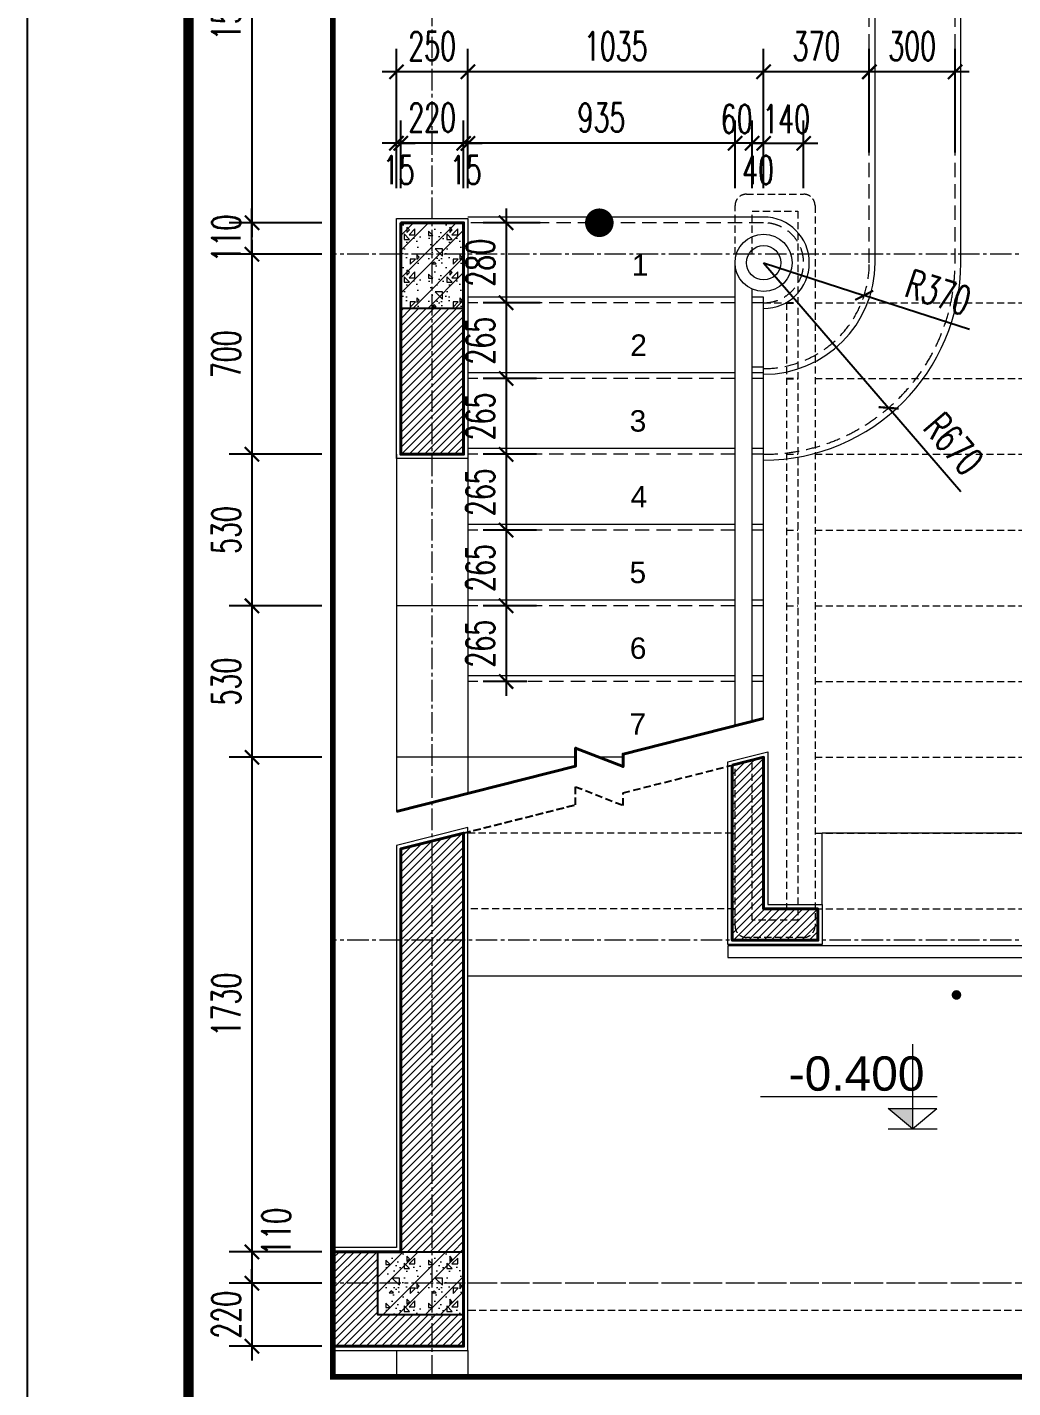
# Model space of a CAD drawing. Header units: millimetres. Extents: x -229618 to 2906, y -178063 to 96806.
# Drawn here: x -147429 to -143979, y -56448 to -51688 of the extents above; entities that cross this region are included whole.
import ezdxf
from ezdxf.enums import TextEntityAlignment as Align

# ---------------------------------------------------------------- set-up
doc = ezdxf.new("R2010")
doc.units = ezdxf.units.MM
doc.header["$LTSCALE"] = 200
doc.header["$MEASUREMENT"] = 0
doc.header["$PDMODE"] = 3
doc.header["$PDSIZE"] = 50
for name, pattern in [('CENTER2', [1.125, 0.75, -0.125, 0.125, -0.125]), ('DASHED2', [0.375, 0.25, -0.125]), ('HIDDEN2', [0.1875, 0.125, -0.0625])]:
    doc.linetypes.add(name, pattern=pattern)
doc.layers.get('0').update_dxf_attribs({"color": 95, "linetype": 'CONTINUOUS'})
doc.layers.get('DEFPOINTS').update_dxf_attribs({"linetype": 'CONTINUOUS'})
for name, color, linetype, lineweight in [('cat', 1, 'CONTINUOUS', 40), ('hatch', 250, 'CONTINUOUS', 5), ('khuat', 8, 'DASHED2', 15), ('nho', 252, 'CONTINUOUS', 15), ('thay', 7, 'CONTINUOUS', 18), ('tim', 18, 'CENTER2', 9)]:
    doc.layers.add(name, color=color, linetype=linetype, lineweight=lineweight)
for name, color, linetype in [('COT', 2, 'CONTINUOUS'), ('DIM', 251, 'CONTINUOUS'), ('KHUNGTEN', 7, 'CONTINUOUS'), ('TEXT', 33, 'CONTINUOUS'), ('VAT-LIEU', 251, 'CONTINUOUS')]:
    doc.layers.add(name, color=color, linetype=linetype)
doc.layers.add('in', color=203, linetype='CONTINUOUS', lineweight=5, plot=False)
doc.styles.add('Arial iso', font='vnarial_0.ttf')
doc.styles.add('Arial N  iso', font='vnarialn_0.ttf')
doc.styles.add('Scale', font='vnsimli.shx', dxfattribs={"width": 0.65, "bigfont": 'bigfont.shx'})
doc.dimstyles.new('Scale', dxfattribs={"dimscale": 75, "dimtxt": 2, "dimasz": 1, "dimexe": 1.6, "dimexo": 0, "dimgap": 0.8, "dimtad": 1, "dimdec": 0, "dimzin": 0, "dimdsep": 46, "dimtxsty": 'Scale', "dimblk": 'ARCHTICK', "dimcen": 0.1, "dimdle": 1, "dimclrd": 256, "dimclre": 256, "dimclrt": 3, "dimadec": 0, "dimazin": 0, "dimtfac": 1, "dimtdec": 0, "dimtix": 1, "dimtmove": 2, "dimatfit": 3, "dimldrblk": 'ARCHTICK', "dimfxl": 0, "dimtolj": 1, "dimtzin": 0, "dimarcsym": 0})
pattern_1 = [(45, (-285883.295, -7199.217), (-13.2582521, 13.2582521), [])]
pattern_2 = [(0, (-278210.13, -46513.81), (0, 150), [0, -150]), (0, (-278316.1, -46448.96), (0, 150), [0, -150]), (0, (-278311.4, -46475.37), (0, 150), [0, -150]), (0, (-278258.56, -46463.05), (0, 150), [0, -150]), (0, (-278287.04, -46419.91), (0, 150), [0, -150]), (0, (-278294.67, -46438.98), (0, 150), [0, -150]), (0, (-278281.16, -46407), (0, 150), [0, -150]), (0, (-278302, -46394.38), (0, 150), [0, -150]), (0, (-278273.24, -46427.25), (0, 150), [0, -150]), (0, (-278321.38, -46426.66), (0, 150), [0, -150]), (0, (-278225.39, -46426.07), (0, 150), [0, -150]), (0, (-278203.67, -46421.96), (0, 150), [0, -150]), (0, (-278214.83, -46437.22), (0, 150), [0, -150]), (0, (-278211.6, -46457.76), (0, 150), [0, -150]), (0, (-278250.64, -46439.86), (0, 150), [0, -150]), (0, (-278251.81, -46481.24), (0, 150), [0, -150]), (0, (-278251.81, -46494.15), (0, 150), [0, -150]), (0, (-278322.85, -46497.09), (0, 150), [0, -150]), (0, (-278263.55, -46479.48), (0, 150), [0, -150]), (0, (-278262.97, -46529.36), (0, 150), [0, -150]), (0, (-278279.11, -46497.38), (0, 150), [0, -150]), (0, (-278277.94, -46512.05), (0, 150), [0, -150]), (0, (-278297.31, -46522.91), (0, 150), [0, -150]), (0, (-278287.33, -46502.95), (0, 150), [0, -150]), (0, (-278294.37, -46496.79), (0, 150), [0, -150]), (45, (-278215.08, -46501.4), (0, 150.00005), [12, -200.1321]), (135, (-278206.6, -46492.91), (-150.00005, 0), [12, -200.1321]), (270, (-278215.08, -46484.43), (150, -3e-14), [16.97055, -133.02945]), (180, (-278220.29, -46499.49), (-2e-14, -150), [18, -132]), (270, (-278238.29, -46499.49), (150, -3e-14), [18, -132]), (45, (-278238.29, -46517.49), (0, 150.00005), [25.4559, -186.6762]), (90, (-278275.8, -46489.12), (-150, 9e-15), [25.2, -124.8]), (180, (-278275.8, -46463.92), (-2e-14, -150), [25.2, -124.8]), (315, (-278301, -46463.92), (150.00005, -3e-14), [35.6382, -176.4939]), (135, (-278297.14, -46516.09), (-150.00005, 0), [10.5, -201.6321]), (225, (-278304.57, -46508.66), (-2e-14, -150.00005), [10.5, -201.6321]), (0, (-278312, -46516.09), (0, 150), [14.84925, -135.15075]), (0, (-278242.32, -46414.68), (0, 150), [20.625, -129.375]), (90, (-278221.69, -46414.68), (-150, 9e-15), [20.625, -129.375]), (225, (-278221.69, -46394.06), (-2e-14, -150.00005), [29.1681, -182.96385]), (270, (-278259.66, -46411.7), (150, -3e-14), [18.75, -131.25]), (0, (-278259.66, -46430.44), (0, 150), [18.75, -131.25]), (135, (-278240.91, -46430.44), (-150.00005, 0), [26.51655, -185.61555]), (45, (-278250.12, -46405.92), (0, 150.00005), [12.75, -199.3821]), (135, (-278241.11, -46396.9), (-150.00005, 0), [12.75, -199.3821]), (270, (-278250.12, -46387.88), (150, -3e-14), [18.0312, -131.9688]), (135, (-278309.02, -46416.72), (-150.00005, 0), [21.21315, -190.9188]), (0, (-278324.02, -46416.72), (0, 150), [15, -135]), (270, (-278324.02, -46401.72), (150, -3e-14), [15, -135]), (45, (-278335.07, -46533.06), (-74.24621, 74.24621), []), (45, (-278282.57, -46533.06), (-74.24621, 74.24621), [])]

# ---------------------------------------------------------------- blocks, each defined once
blk = doc.blocks.new('_ArchTick')
at = {"color": 0, "linetype": 'ByBlock', "const_width": 0.15}
blk.add_lwpolyline([(-0.5, -0.5), (0.5, 0.5)], dxfattribs=at)
blk = doc.blocks.new('*D891')
at = {"layer": 'DEFPOINTS', "color": 0}
for p in [(-144481.3, -51844.3), (-144481.3, -52126.7), (-144181.3, -52126.7)]:
    blk.add_point(p, dxfattribs=at)
at = {"layer": 'DIM', "lineweight": -2}
for p, q in [((-144481.3, -52126.7), (-144481.3, -51764.3)), ((-144181.3, -52126.7), (-144181.3, -51764.3)), ((-144131.3, -51844.3), (-144531.3, -51844.3))]:
    blk.add_line(p, q, dxfattribs=at)
at = {"layer": 'DIM', "lineweight": -2, "xscale": 50, "yscale": 50, "zscale": 50, "rotation": 180}
blk.add_blockref('_ArchTick', (-144481.3, -51844.3), dxfattribs=at)
at = {"layer": 'DIM', "lineweight": -2, "xscale": 50, "yscale": 50, "zscale": 50}
blk.add_blockref('_ArchTick', (-144181.3, -51844.3), dxfattribs=at)
at = {"layer": 'DIM', "color": 3, "insert": (-144331.3, -51754.3), "char_height": 100, "attachment_point": 5, "style": 'Scale'}
blk.add_mtext('\\A1;300', dxfattribs=at)
blk = doc.blocks.new('*D892')
at = {"layer": 'DEFPOINTS', "color": 0}
for p in [(-144851.3, -51844.3), (-144851.3, -52126.7), (-144481.3, -52126.7)]:
    blk.add_point(p, dxfattribs=at)
at = {"layer": 'DIM', "lineweight": -2}
for p, q in [((-144851.3, -52126.7), (-144851.3, -51764.3)), ((-144481.3, -52126.7), (-144481.3, -51764.3)), ((-144431.3, -51844.3), (-144901.3, -51844.3))]:
    blk.add_line(p, q, dxfattribs=at)
at = {"layer": 'DIM', "lineweight": -2, "xscale": 50, "yscale": 50, "zscale": 50, "rotation": 180}
blk.add_blockref('_ArchTick', (-144851.3, -51844.3), dxfattribs=at)
at = {"layer": 'DIM', "lineweight": -2, "xscale": 50, "yscale": 50, "zscale": 50}
blk.add_blockref('_ArchTick', (-144481.3, -51844.3), dxfattribs=at)
at = {"layer": 'DIM', "color": 3, "insert": (-144666.3, -51754.3), "char_height": 100, "attachment_point": 5, "style": 'Scale'}
blk.add_mtext('\\A1;370', dxfattribs=at)
blk = doc.blocks.new('*D893')
at = {"layer": 'DEFPOINTS', "color": 0}
for p in [(-145886.3, -51844.3), (-145886.3, -52126.7), (-144851.3, -52126.7)]:
    blk.add_point(p, dxfattribs=at)
at = {"layer": 'DIM', "lineweight": -2}
for p, q in [((-145886.3, -52126.7), (-145886.3, -51764.3)), ((-144851.3, -52126.7), (-144851.3, -51764.3)), ((-144801.3, -51844.3), (-145936.3, -51844.3))]:
    blk.add_line(p, q, dxfattribs=at)
at = {"layer": 'DIM', "lineweight": -2, "xscale": 50, "yscale": 50, "zscale": 50, "rotation": 180}
blk.add_blockref('_ArchTick', (-145886.3, -51844.3), dxfattribs=at)
at = {"layer": 'DIM', "lineweight": -2, "xscale": 50, "yscale": 50, "zscale": 50}
blk.add_blockref('_ArchTick', (-144851.3, -51844.3), dxfattribs=at)
at = {"layer": 'DIM', "color": 3, "insert": (-145368.8, -51754.3), "char_height": 100, "attachment_point": 5, "style": 'Scale'}
blk.add_mtext('\\A1;1035', dxfattribs=at)
blk = doc.blocks.new('*D894')
at = {"layer": 'DEFPOINTS', "color": 0}
for p in [(-145901.3, -52094.3), (-145901.3, -52251.7), (-145886.3, -52251.7)]:
    blk.add_point(p, dxfattribs=at)
at = {"layer": 'DIM', "lineweight": -2}
for p, q in [((-145901.3, -52251.7), (-145901.3, -52014.3)), ((-145886.3, -52251.7), (-145886.3, -52014.3)), ((-145901.3, -52094.3), (-145951.3, -52094.3)), ((-145886.3, -52094.3), (-145901.3, -52094.3)), ((-145886.3, -52094.3), (-145836.3, -52094.3))]:
    blk.add_line(p, q, dxfattribs=at)
at = {"layer": 'DIM', "lineweight": -2, "xscale": 50, "yscale": 50, "zscale": 50}
blk.add_blockref('_ArchTick', (-145901.3, -52094.3), dxfattribs=at)
at = {"layer": 'DIM', "lineweight": -2, "xscale": 50, "yscale": 50, "zscale": 50, "rotation": 180}
blk.add_blockref('_ArchTick', (-145886.3, -52094.3), dxfattribs=at)
at = {"layer": 'DIM', "color": 3, "insert": (-145893.8, -52187.8), "char_height": 100, "attachment_point": 5, "style": 'Scale'}
blk.add_mtext('\\A1;15', dxfattribs=at)
blk = doc.blocks.new('*D895')
at = {"layer": 'DEFPOINTS', "color": 0}
for p in [(-146121.3, -52094.3), (-146121.3, -52251.7), (-145901.3, -52251.7)]:
    blk.add_point(p, dxfattribs=at)
at = {"layer": 'DIM', "lineweight": -2}
for p, q in [((-146121.3, -52251.7), (-146121.3, -52014.3)), ((-145901.3, -52251.7), (-145901.3, -52014.3)), ((-146121.3, -52094.3), (-146171.3, -52094.3)), ((-145901.3, -52094.3), (-146121.3, -52094.3)), ((-145901.3, -52094.3), (-145851.3, -52094.3))]:
    blk.add_line(p, q, dxfattribs=at)
at = {"layer": 'DIM', "lineweight": -2, "xscale": 50, "yscale": 50, "zscale": 50}
blk.add_blockref('_ArchTick', (-146121.3, -52094.3), dxfattribs=at)
at = {"layer": 'DIM', "lineweight": -2, "xscale": 50, "yscale": 50, "zscale": 50, "rotation": 180}
blk.add_blockref('_ArchTick', (-145901.3, -52094.3), dxfattribs=at)
at = {"layer": 'DIM', "color": 3, "insert": (-146011.3, -52004.3), "char_height": 100, "attachment_point": 5, "style": 'Scale'}
blk.add_mtext('\\A1;220', dxfattribs=at)
blk = doc.blocks.new('*D896')
at = {"layer": 'DEFPOINTS', "color": 0}
for p in [(-146136.3, -52094.3), (-146136.3, -52251.7), (-146121.3, -52251.7)]:
    blk.add_point(p, dxfattribs=at)
at = {"layer": 'DIM', "lineweight": -2}
for p, q in [((-146136.3, -52251.7), (-146136.3, -52014.3)), ((-146121.3, -52251.7), (-146121.3, -52014.3)), ((-146136.3, -52094.3), (-146186.3, -52094.3)), ((-146121.3, -52094.3), (-146136.3, -52094.3)), ((-146121.3, -52094.3), (-146071.3, -52094.3))]:
    blk.add_line(p, q, dxfattribs=at)
at = {"layer": 'DIM', "lineweight": -2, "xscale": 50, "yscale": 50, "zscale": 50}
blk.add_blockref('_ArchTick', (-146136.3, -52094.3), dxfattribs=at)
at = {"layer": 'DIM', "lineweight": -2, "xscale": 50, "yscale": 50, "zscale": 50, "rotation": 180}
blk.add_blockref('_ArchTick', (-146121.3, -52094.3), dxfattribs=at)
at = {"layer": 'DIM', "color": 3, "insert": (-146128.8, -52187.8), "char_height": 100, "attachment_point": 5, "style": 'Scale'}
blk.add_mtext('\\A1;15', dxfattribs=at)
blk = doc.blocks.new('*D897')
at = {"layer": 'DEFPOINTS', "color": 0}
for p in [(-144891.3, -52094.3), (-144891.3, -52251.7), (-144851.3, -52251.7)]:
    blk.add_point(p, dxfattribs=at)
at = {"layer": 'DIM', "lineweight": -2}
for p, q in [((-144891.3, -52251.7), (-144891.3, -52014.3)), ((-144851.3, -52251.7), (-144851.3, -52014.3)), ((-144891.3, -52094.3), (-144941.3, -52094.3)), ((-144851.3, -52094.3), (-144891.3, -52094.3)), ((-144851.3, -52094.3), (-144801.3, -52094.3))]:
    blk.add_line(p, q, dxfattribs=at)
at = {"layer": 'DIM', "lineweight": -2, "xscale": 50, "yscale": 50, "zscale": 50}
blk.add_blockref('_ArchTick', (-144891.3, -52094.3), dxfattribs=at)
at = {"layer": 'DIM', "lineweight": -2, "xscale": 50, "yscale": 50, "zscale": 50, "rotation": 180}
blk.add_blockref('_ArchTick', (-144851.3, -52094.3), dxfattribs=at)
at = {"layer": 'DIM', "color": 3, "insert": (-144870.8, -52187.8), "char_height": 100, "attachment_point": 5, "style": 'Scale'}
blk.add_mtext('\\A1;40', dxfattribs=at)
blk = doc.blocks.new('*D898')
at = {"layer": 'DEFPOINTS', "color": 0}
for p in [(-144951.3, -52094.3), (-144951.3, -52251.7), (-144891.3, -52251.7)]:
    blk.add_point(p, dxfattribs=at)
at = {"layer": 'DIM', "lineweight": -2}
for p, q in [((-144951.3, -52251.7), (-144951.3, -52014.3)), ((-144891.3, -52251.7), (-144891.3, -52014.3)), ((-144951.3, -52094.3), (-145001.3, -52094.3)), ((-144891.3, -52094.3), (-144951.3, -52094.3)), ((-144891.3, -52094.3), (-144841.3, -52094.3))]:
    blk.add_line(p, q, dxfattribs=at)
at = {"layer": 'DIM', "lineweight": -2, "xscale": 50, "yscale": 50, "zscale": 50}
blk.add_blockref('_ArchTick', (-144951.3, -52094.3), dxfattribs=at)
at = {"layer": 'DIM', "lineweight": -2, "xscale": 50, "yscale": 50, "zscale": 50, "rotation": 180}
blk.add_blockref('_ArchTick', (-144891.3, -52094.3), dxfattribs=at)
at = {"layer": 'DIM', "color": 3, "insert": (-144945.6, -52009.3), "char_height": 100, "attachment_point": 5, "style": 'Scale'}
blk.add_mtext('\\A1;60', dxfattribs=at)
blk = doc.blocks.new('*D899')
at = {"layer": 'DEFPOINTS', "color": 0}
for p in [(-145886.3, -52094.3), (-145886.3, -52251.7), (-144951.3, -52251.7)]:
    blk.add_point(p, dxfattribs=at)
at = {"layer": 'DIM', "lineweight": -2}
for p, q in [((-145886.3, -52251.7), (-145886.3, -52014.3)), ((-144951.3, -52251.7), (-144951.3, -52014.3)), ((-144901.3, -52094.3), (-145936.3, -52094.3))]:
    blk.add_line(p, q, dxfattribs=at)
at = {"layer": 'DIM', "lineweight": -2, "xscale": 50, "yscale": 50, "zscale": 50, "rotation": 180}
blk.add_blockref('_ArchTick', (-145886.3, -52094.3), dxfattribs=at)
at = {"layer": 'DIM', "lineweight": -2, "xscale": 50, "yscale": 50, "zscale": 50}
blk.add_blockref('_ArchTick', (-144951.3, -52094.3), dxfattribs=at)
at = {"layer": 'DIM', "color": 3, "insert": (-145418.8, -52004.3), "char_height": 100, "attachment_point": 5, "style": 'Scale'}
blk.add_mtext('\\A1;935', dxfattribs=at)
blk = doc.blocks.new('*D900')
at = {"layer": 'DEFPOINTS', "color": 0}
for p in [(-146136.3, -51844.3), (-146136.3, -52126.7), (-145886.3, -52126.7)]:
    blk.add_point(p, dxfattribs=at)
at = {"layer": 'DIM', "lineweight": -2}
for p, q in [((-146136.3, -52126.7), (-146136.3, -51764.3)), ((-145886.3, -52126.7), (-145886.3, -51764.3)), ((-145836.3, -51844.3), (-146186.3, -51844.3))]:
    blk.add_line(p, q, dxfattribs=at)
at = {"layer": 'DIM', "lineweight": -2, "xscale": 50, "yscale": 50, "zscale": 50, "rotation": 180}
blk.add_blockref('_ArchTick', (-146136.3, -51844.3), dxfattribs=at)
at = {"layer": 'DIM', "lineweight": -2, "xscale": 50, "yscale": 50, "zscale": 50}
blk.add_blockref('_ArchTick', (-145886.3, -51844.3), dxfattribs=at)
at = {"layer": 'DIM', "color": 3, "insert": (-146011.3, -51754.3), "char_height": 100, "attachment_point": 5, "style": 'Scale'}
blk.add_mtext('\\A1;250', dxfattribs=at)
blk = doc.blocks.new('*D909')
at = {"layer": 'DEFPOINTS', "color": 0}
for p in [(-146397.8, -50872.3), (-146642, -52372.3), (-146397.8, -52372.3)]:
    blk.add_point(p, dxfattribs=at)
at = {"layer": 'DIM', "lineweight": -2}
for p, q in [((-146642, -50822.3), (-146642, -52422.3)), ((-146397.8, -50872.3), (-146722, -50872.3)), ((-146397.8, -52372.3), (-146722, -52372.3))]:
    blk.add_line(p, q, dxfattribs=at)
at = {"layer": 'DIM', "lineweight": -2, "xscale": 50, "yscale": 50, "zscale": 50}
for p, rotation in [((-146642, -50872.3), 90), ((-146642, -52372.3), 270)]:
    blk.add_blockref('_ArchTick', p, dxfattribs=dict(at, rotation=rotation))
at = {"layer": 'DIM', "color": 3, "insert": (-146732, -51622.3), "char_height": 100, "attachment_point": 5, "rotation": 90, "style": 'Scale'}
blk.add_mtext('\\A1;1500', dxfattribs=at)
blk = doc.blocks.new('*D910')
at = {"layer": 'DEFPOINTS', "color": 0}
for p in [(-146397.8, -52482.3), (-146642, -53182.3), (-146397.8, -53182.3)]:
    blk.add_point(p, dxfattribs=at)
at = {"layer": 'DIM', "lineweight": -2}
for p, q in [((-146642, -52432.3), (-146642, -53232.3)), ((-146397.8, -52482.3), (-146722, -52482.3)), ((-146397.8, -53182.3), (-146722, -53182.3))]:
    blk.add_line(p, q, dxfattribs=at)
at = {"layer": 'DIM', "lineweight": -2, "xscale": 50, "yscale": 50, "zscale": 50}
for p, rotation in [((-146642, -52482.3), 90), ((-146642, -53182.3), 270)]:
    blk.add_blockref('_ArchTick', p, dxfattribs=dict(at, rotation=rotation))
at = {"layer": 'DIM', "color": 3, "insert": (-146732, -52832.3), "char_height": 100, "attachment_point": 5, "rotation": 90, "style": 'Scale'}
blk.add_mtext('\\A1;700', dxfattribs=at)
blk = doc.blocks.new('*D911')
at = {"layer": 'DEFPOINTS', "color": 0}
for p in [(-146397.8, -53182.3), (-146642, -53712.3), (-146397.8, -53712.3)]:
    blk.add_point(p, dxfattribs=at)
at = {"layer": 'DIM', "lineweight": -2}
for p, q in [((-146642, -53132.3), (-146642, -53762.3)), ((-146397.8, -53182.3), (-146722, -53182.3)), ((-146397.8, -53712.3), (-146722, -53712.3))]:
    blk.add_line(p, q, dxfattribs=at)
at = {"layer": 'DIM', "lineweight": -2, "xscale": 50, "yscale": 50, "zscale": 50}
for p, rotation in [((-146642, -53182.3), 90), ((-146642, -53712.3), 270)]:
    blk.add_blockref('_ArchTick', p, dxfattribs=dict(at, rotation=rotation))
at = {"layer": 'DIM', "color": 3, "insert": (-146732, -53447.3), "char_height": 100, "attachment_point": 5, "rotation": 90, "style": 'Scale'}
blk.add_mtext('\\A1;530', dxfattribs=at)
blk = doc.blocks.new('*D912')
at = {"layer": 'DEFPOINTS', "color": 0}
for p in [(-146397.8, -53712.3), (-146642, -54242.3), (-146397.8, -54242.3)]:
    blk.add_point(p, dxfattribs=at)
at = {"layer": 'DIM', "lineweight": -2}
for p, q in [((-146642, -53662.3), (-146642, -54292.3)), ((-146397.8, -53712.3), (-146722, -53712.3)), ((-146397.8, -54242.3), (-146722, -54242.3))]:
    blk.add_line(p, q, dxfattribs=at)
at = {"layer": 'DIM', "lineweight": -2, "xscale": 50, "yscale": 50, "zscale": 50}
for p, rotation in [((-146642, -53712.3), 90), ((-146642, -54242.3), 270)]:
    blk.add_blockref('_ArchTick', p, dxfattribs=dict(at, rotation=rotation))
at = {"layer": 'DIM', "color": 3, "insert": (-146732, -53977.3), "char_height": 100, "attachment_point": 5, "rotation": 90, "style": 'Scale'}
blk.add_mtext('\\A1;530', dxfattribs=at)
blk = doc.blocks.new('*D913')
at = {"layer": 'DEFPOINTS', "color": 0}
for p in [(-146397.8, -54242.3), (-146642, -55972.3), (-146397.8, -55972.3)]:
    blk.add_point(p, dxfattribs=at)
at = {"layer": 'DIM', "lineweight": -2}
for p, q in [((-146642, -54192.3), (-146642, -56022.3)), ((-146397.8, -54242.3), (-146722, -54242.3)), ((-146397.8, -55972.3), (-146722, -55972.3))]:
    blk.add_line(p, q, dxfattribs=at)
at = {"layer": 'DIM', "lineweight": -2, "xscale": 50, "yscale": 50, "zscale": 50}
for p, rotation in [((-146642, -54242.3), 90), ((-146642, -55972.3), 270)]:
    blk.add_blockref('_ArchTick', p, dxfattribs=dict(at, rotation=rotation))
at = {"layer": 'DIM', "color": 3, "insert": (-146732, -55107.3), "char_height": 100, "attachment_point": 5, "rotation": 90, "style": 'Scale'}
blk.add_mtext('\\A1;1730', dxfattribs=at)
blk = doc.blocks.new('*D926')
at = {"layer": 'DEFPOINTS', "color": 0}
for p in [(-145633.6, -52372.3), (-145752.6, -52652.3), (-145633.6, -52652.3)]:
    blk.add_point(p, dxfattribs=at)
at = {"layer": 'DIM', "lineweight": -2}
for p, q in [((-145752.6, -52322.3), (-145752.6, -52702.3)), ((-145633.6, -52372.3), (-145832.6, -52372.3)), ((-145633.6, -52652.3), (-145832.6, -52652.3))]:
    blk.add_line(p, q, dxfattribs=at)
at = {"layer": 'DIM', "lineweight": -2, "xscale": 50, "yscale": 50, "zscale": 50}
for p, rotation in [((-145752.6, -52372.3), 90), ((-145752.6, -52652.3), 270)]:
    blk.add_blockref('_ArchTick', p, dxfattribs=dict(at, rotation=rotation))
at = {"layer": 'DIM', "color": 3, "insert": (-145842.6, -52512.3), "char_height": 100, "attachment_point": 5, "rotation": 90, "style": 'Scale'}
blk.add_mtext('\\A1;280', dxfattribs=at)
blk = doc.blocks.new('*D927')
at = {"layer": 'DEFPOINTS', "color": 0}
for p in [(-145633.6, -52652.3), (-145752.6, -52917.3), (-145646.4, -52917.3)]:
    blk.add_point(p, dxfattribs=at)
at = {"layer": 'DIM', "lineweight": -2}
for p, q in [((-145752.6, -52602.3), (-145752.6, -52967.3)), ((-145633.6, -52652.3), (-145832.6, -52652.3)), ((-145646.4, -52917.3), (-145832.6, -52917.3))]:
    blk.add_line(p, q, dxfattribs=at)
at = {"layer": 'DIM', "lineweight": -2, "xscale": 50, "yscale": 50, "zscale": 50}
for p, rotation in [((-145752.6, -52652.3), 90), ((-145752.6, -52917.3), 270)]:
    blk.add_blockref('_ArchTick', p, dxfattribs=dict(at, rotation=rotation))
at = {"layer": 'DIM', "color": 3, "insert": (-145842.6, -52784.8), "char_height": 100, "attachment_point": 5, "rotation": 90, "style": 'Scale'}
blk.add_mtext('\\A1;265', dxfattribs=at)
blk = doc.blocks.new('*D928')
at = {"layer": 'DEFPOINTS', "color": 0}
for p in [(-145646.4, -52917.3), (-145752.6, -53182.3), (-145646.4, -53182.3)]:
    blk.add_point(p, dxfattribs=at)
at = {"layer": 'DIM', "lineweight": -2}
for p, q in [((-145752.6, -52867.3), (-145752.6, -53232.3)), ((-145646.4, -52917.3), (-145832.6, -52917.3)), ((-145646.4, -53182.3), (-145832.6, -53182.3))]:
    blk.add_line(p, q, dxfattribs=at)
at = {"layer": 'DIM', "lineweight": -2, "xscale": 50, "yscale": 50, "zscale": 50}
for p, rotation in [((-145752.6, -52917.3), 90), ((-145752.6, -53182.3), 270)]:
    blk.add_blockref('_ArchTick', p, dxfattribs=dict(at, rotation=rotation))
at = {"layer": 'DIM', "color": 3, "insert": (-145842.6, -53049.8), "char_height": 100, "attachment_point": 5, "rotation": 90, "style": 'Scale'}
blk.add_mtext('\\A1;265', dxfattribs=at)
blk = doc.blocks.new('*D929')
at = {"layer": 'DEFPOINTS', "color": 0}
for p in [(-145646.4, -53182.3), (-145752.6, -53447.3), (-145646.4, -53447.3)]:
    blk.add_point(p, dxfattribs=at)
at = {"layer": 'DIM', "lineweight": -2}
for p, q in [((-145752.6, -53132.3), (-145752.6, -53497.3)), ((-145646.4, -53182.3), (-145832.6, -53182.3)), ((-145646.4, -53447.3), (-145832.6, -53447.3))]:
    blk.add_line(p, q, dxfattribs=at)
at = {"layer": 'DIM', "lineweight": -2, "xscale": 50, "yscale": 50, "zscale": 50}
for p, rotation in [((-145752.6, -53182.3), 90), ((-145752.6, -53447.3), 270)]:
    blk.add_blockref('_ArchTick', p, dxfattribs=dict(at, rotation=rotation))
at = {"layer": 'DIM', "color": 3, "insert": (-145842.6, -53314.8), "char_height": 100, "attachment_point": 5, "rotation": 90, "style": 'Scale'}
blk.add_mtext('\\A1;265', dxfattribs=at)
blk = doc.blocks.new('*D930')
at = {"layer": 'DEFPOINTS', "color": 0}
for p in [(-145646.4, -53447.3), (-145752.6, -53712.3), (-145646.4, -53712.3)]:
    blk.add_point(p, dxfattribs=at)
at = {"layer": 'DIM', "lineweight": -2}
for p, q in [((-145752.6, -53397.3), (-145752.6, -53762.3)), ((-145646.4, -53447.3), (-145832.6, -53447.3)), ((-145646.4, -53712.3), (-145832.6, -53712.3))]:
    blk.add_line(p, q, dxfattribs=at)
at = {"layer": 'DIM', "lineweight": -2, "xscale": 50, "yscale": 50, "zscale": 50}
for p, rotation in [((-145752.6, -53447.3), 90), ((-145752.6, -53712.3), 270)]:
    blk.add_blockref('_ArchTick', p, dxfattribs=dict(at, rotation=rotation))
at = {"layer": 'DIM', "color": 3, "insert": (-145842.6, -53579.8), "char_height": 100, "attachment_point": 5, "rotation": 90, "style": 'Scale'}
blk.add_mtext('\\A1;265', dxfattribs=at)
blk = doc.blocks.new('*D931')
at = {"layer": 'DEFPOINTS', "color": 0}
for p in [(-145646.4, -53712.3), (-145752.6, -53977.3), (-145679.7, -53977.3)]:
    blk.add_point(p, dxfattribs=at)
at = {"layer": 'DIM', "lineweight": -2}
for p, q in [((-145752.6, -53662.3), (-145752.6, -54027.3)), ((-145646.4, -53712.3), (-145832.6, -53712.3)), ((-145679.7, -53977.3), (-145832.6, -53977.3))]:
    blk.add_line(p, q, dxfattribs=at)
at = {"layer": 'DIM', "lineweight": -2, "xscale": 50, "yscale": 50, "zscale": 50}
for p, rotation in [((-145752.6, -53712.3), 90), ((-145752.6, -53977.3), 270)]:
    blk.add_blockref('_ArchTick', p, dxfattribs=dict(at, rotation=rotation))
at = {"layer": 'DIM', "color": 3, "insert": (-145842.6, -53844.8), "char_height": 100, "attachment_point": 5, "rotation": 90, "style": 'Scale'}
blk.add_mtext('\\A1;265', dxfattribs=at)
blk = doc.blocks.new('*D946')
at = {"layer": 'DEFPOINTS', "color": 0}
for p in [(-146397.8, -55972.3), (-146642, -56082.3), (-146397.8, -56082.3)]:
    blk.add_point(p, dxfattribs=at)
at = {"layer": 'DIM', "lineweight": -2}
for p, q in [((-146642, -55922.3), (-146642, -56132.3)), ((-146397.8, -55972.3), (-146722, -55972.3)), ((-146397.8, -56082.3), (-146722, -56082.3))]:
    blk.add_line(p, q, dxfattribs=at)
at = {"layer": 'DIM', "lineweight": -2, "xscale": 50, "yscale": 50, "zscale": 50}
for p, rotation in [((-146642, -55972.3), 90), ((-146642, -56082.3), 270)]:
    blk.add_blockref('_ArchTick', p, dxfattribs=dict(at, rotation=rotation))
at = {"layer": 'DIM', "color": 3, "insert": (-146557, -55902.2), "char_height": 100, "attachment_point": 5, "rotation": 90, "style": 'Scale'}
blk.add_mtext('\\A1;110', dxfattribs=at)
blk = doc.blocks.new('*D954')
at = {"layer": 'DEFPOINTS', "color": 0}
for p in [(-146642, -52372.3), (-146397.8, -52372.3), (-146397.8, -52482.3)]:
    blk.add_point(p, dxfattribs=at)
at = {"layer": 'DIM', "lineweight": -2}
for p, q in [((-146642, -52372.3), (-146642, -52322.3)), ((-146397.8, -52372.3), (-146722, -52372.3)), ((-146642, -52482.3), (-146642, -52372.3)), ((-146397.8, -52482.3), (-146722, -52482.3)), ((-146642, -52482.3), (-146642, -52532.3))]:
    blk.add_line(p, q, dxfattribs=at)
at = {"layer": 'DIM', "lineweight": -2, "xscale": 50, "yscale": 50, "zscale": 50}
for p, rotation in [((-146642, -52372.3), 270), ((-146642, -52482.3), 90)]:
    blk.add_blockref('_ArchTick', p, dxfattribs=dict(at, rotation=rotation))
at = {"layer": 'DIM', "color": 3, "insert": (-146732, -52427.3), "char_height": 100, "attachment_point": 5, "rotation": 90, "style": 'Scale'}
blk.add_mtext('\\A1;110', dxfattribs=at)
blk = doc.blocks.new('*D955')
at = {"layer": 'DEFPOINTS', "color": 0}
for p in [(-144711.3, -52094.3), (-144851.3, -52251.7), (-144711.3, -52251.7)]:
    blk.add_point(p, dxfattribs=at)
at = {"layer": 'DIM', "lineweight": -2}
for p, q in [((-144851.3, -52251.7), (-144851.3, -52014.3)), ((-144711.3, -52251.7), (-144711.3, -52014.3)), ((-144901.3, -52094.3), (-144661.3, -52094.3))]:
    blk.add_line(p, q, dxfattribs=at)
at = {"layer": 'DIM', "lineweight": -2, "xscale": 50, "yscale": 50, "zscale": 50, "rotation": 180}
blk.add_blockref('_ArchTick', (-144851.3, -52094.3), dxfattribs=at)
at = {"layer": 'DIM', "lineweight": -2, "xscale": 50, "yscale": 50, "zscale": 50}
blk.add_blockref('_ArchTick', (-144711.3, -52094.3), dxfattribs=at)
at = {"layer": 'DIM', "color": 3, "insert": (-144772.3, -52009.3), "char_height": 100, "attachment_point": 5, "style": 'Scale'}
blk.add_mtext('\\A1;140', dxfattribs=at)
blk = doc.blocks.new('*D956')
at = {"layer": 'DEFPOINTS', "color": 0}
for p in [(-144851.3, -52512.3), (-144499.3, -52626.2)]:
    blk.add_point(p, dxfattribs=at)
at = {"layer": 'DIM', "lineweight": -2}
for p in [(-144851.3, -52512.3), (-144130.7, -52745.4)]:
    blk.add_line(p, (-144499.3, -52626.2), dxfattribs=at)
at = {"layer": 'DIM', "lineweight": -2, "xscale": 50, "yscale": 50, "zscale": 50, "rotation": 162.0763507375351}
blk.add_blockref('_ArchTick', (-144499.3, -52626.2), dxfattribs=at)
at = {"layer": 'DIM', "color": 3, "insert": (-144239.7, -52615.5), "char_height": 100, "attachment_point": 5, "rotation": 342.0764, "style": 'Scale'}
blk.add_mtext('\\A1;R370', dxfattribs=at)
blk = doc.blocks.new('*D957')
at = {"layer": 'DEFPOINTS', "color": 0}
for p in [(-144851.3, -52512.3), (-144413.8, -53019.7)]:
    blk.add_point(p, dxfattribs=at)
at = {"layer": 'DIM', "lineweight": -2}
for p in [(-144851.3, -52512.3), (-144160.8, -53313.1)]:
    blk.add_line(p, (-144413.8, -53019.7), dxfattribs=at)
at = {"layer": 'DIM', "lineweight": -2, "xscale": 50, "yscale": 50, "zscale": 50, "rotation": 130.7720913844425}
blk.add_blockref('_ArchTick', (-144413.8, -53019.7), dxfattribs=at)
at = {"layer": 'DIM', "color": 3, "insert": (-144186.5, -53145.5), "char_height": 100, "attachment_point": 5, "rotation": 310.7721, "style": 'Scale'}
blk.add_mtext('\\A1;R670', dxfattribs=at)
blk = doc.blocks.new('cao do')
at = {"layer": 'thay'}
for p, q in [((0, 444.6), (0, 0)), ((798.2, 170.2), (-128.3, 170.2)), ((0, 0), (-127.9, 106.1)), ((127.9, 106.1), (-127.9, 106.1)), ((0, 0), (127.9, 106.1))]:
    blk.add_line(p, q, dxfattribs=at)
at = {"layer": 'thay', "ltscale": 600}
blk.add_line((128.3, 0), (-128.3, 0), dxfattribs=at)
at = {"layer": 'thay', "color": 150, "ltscale": 600}
blk.add_solid([(0, 0), (0, 106.1), (127.9, 106.1)], dxfattribs=at)
at = {"layer": 'TEXT', "style": 'Arial N  iso'}
blk.add_attdef('%%P0.000', text='', height=200, dxfattribs=at).set_placement((69.5, 290), align=Align.MIDDLE_LEFT)
blk = doc.blocks.new('KhungA3')
at = {"layer": 'DEFPOINTS', "color": 8}
blk.add_lwpolyline([(-3.738, 3.813), (416.305, 3.813), (416.305, 300.813), (-3.738, 300.813)], close=True, dxfattribs=at)
at = {"layer": 'KHUNGTEN', "color": 4, "const_width": 0.724}
blk.add_lwpolyline([(7.542, 8.987), (411.131, 8.987), (411.131, 295.639), (7.542, 295.639)], close=True, dxfattribs=at)
blk = doc.blocks.new('*D1098')
at = {"layer": 'DEFPOINTS', "color": 0}
for p in [(-146397.8, -56082.3), (-146642, -56302.3), (-146397.8, -56302.3)]:
    blk.add_point(p, dxfattribs=at)
at = {"layer": 'DIM', "lineweight": -2}
for p, q in [((-146642, -56082.3), (-146642, -56032.3)), ((-146397.8, -56082.3), (-146722, -56082.3)), ((-146642, -56082.3), (-146642, -56302.3)), ((-146397.8, -56302.3), (-146722, -56302.3)), ((-146642, -56302.3), (-146642, -56352.3))]:
    blk.add_line(p, q, dxfattribs=at)
at = {"layer": 'DIM', "lineweight": -2, "xscale": 50, "yscale": 50, "zscale": 50}
for p, rotation in [((-146642, -56082.3), 270), ((-146642, -56302.3), 90)]:
    blk.add_blockref('_ArchTick', p, dxfattribs=dict(at, rotation=rotation))
at = {"layer": 'DIM', "color": 3, "insert": (-146732, -56192.3), "char_height": 100, "attachment_point": 5, "rotation": 90, "style": 'Scale'}
blk.add_mtext('\\A1;220', dxfattribs=at)

msp = doc.modelspace()

# ---------------------------------------------------------------- hatches: boundary and pattern name
at = {"layer": 'hatch', "linetype": 'Continuous'}
h = msp.add_hatch(dxfattribs=at)
h.set_pattern_fill('BT', color=256, scale=150, style=0)
h.set_pattern_definition(pattern_2)
h.paths.add_polyline_path([(-145901.3, -52672.3), (-146121.3, -52672.3), (-146121.3, -52372.3), (-145901.3, -52372.3)])
h = msp.add_hatch(dxfattribs=at)
h.set_pattern_fill('ANSI31', color=256, scale=150, style=0)
h.set_pattern_definition(pattern_1)
h.paths.add_polyline_path([(-146011.3, -52672.3), (-145901.3, -52672.3), (-145901.3, -53182.3), (-146011.3, -53182.3)])
h.paths.add_polyline_path([(-146121.3, -52672.3), (-146011.3, -52672.3), (-146011.3, -53182.3), (-146121.3, -53182.3)])
h = msp.add_hatch(dxfattribs=at)
h.set_pattern_fill('ANSI31', color=256, scale=150, style=0)
h.set_pattern_definition([(45, (-285536.241, -36760.153), (-13.2582521, 13.2582521), [])])
h.paths.add_polyline_path([(-144961.3, -54270.1), (-144851.3, -54242.3), (-144851.3, -54772.3), (-144661.3, -54772.3), (-144661.3, -54882.3), (-144961.3, -54882.3)])
h = msp.add_hatch(dxfattribs=at)
h.set_pattern_fill('ANSI31', color=256, scale=150, style=0)
h.set_pattern_definition(pattern_1)
h.paths.add_polyline_path([(-146358.5, -55972.3), (-146201.3, -55972.3), (-146201.3, -56082.3), (-146358.5, -56082.3)])
h.paths.add_polyline_path([(-146358.5, -56082.3), (-146201.3, -56082.3), (-146201.3, -56192.3), (-146011.3, -56192.3), (-146011.3, -56302.3), (-146358.5, -56302.3)])
h.paths.add_polyline_path([(-146011.3, -56192.3), (-145901.3, -56192.3), (-145901.3, -56302.3), (-146011.3, -56302.3)])
h.paths.add_polyline_path([(-145901.3, -55972.3), (-146121.3, -55972.3), (-146121.3, -54562.8), (-145901.3, -54507.3)])
h = msp.add_hatch(dxfattribs=at)
h.set_pattern_fill('BT', color=256, scale=150, style=0)
h.set_pattern_definition(pattern_2)
h.paths.add_polyline_path([(-146201.3, -56192.3), (-146201.3, -55972.3), (-145901.3, -55972.3), (-145901.3, -56192.3)])

# ---------------------------------------------------------------- linework, layer by layer
at = {"layer": 'cat', "linetype": 'Continuous'}
for points in [[(-146121.3, -52372.3), (-145901.3, -52372.3), (-145901.3, -53182.3), (-146121.3, -53182.3)], [(-144961.3, -54270.1), (-144851.3, -54242.3), (-144851.3, -54772.3), (-144661.3, -54772.3), (-144661.3, -54882.3), (-144961.3, -54882.3)]]:
    msp.add_lwpolyline(points, close=True, dxfattribs=at)
for points in [[(-146136.3, -54431.3), (-145509.4, -54273.1), (-145509.4, -54209.7), (-145343.3, -54274.9), (-145343.3, -54231.1), (-144851.3, -54107)], [(-146358.5, -56302.3), (-145901.3, -56302.3), (-145901.3, -54507.3), (-146121.3, -54562.8), (-146121.3, -55972.3), (-146358.5, -55972.3)]]:
    msp.add_lwpolyline(points, dxfattribs=at)
at = {"layer": 'COT', "linetype": 'Continuous'}
for points in [[(-146121.3, -52672.3), (-146121.3, -52372.3), (-145901.3, -52372.3), (-145901.3, -52672.3)], [(-145901.3, -55972.3), (-145901.3, -56192.3), (-146201.3, -56192.3), (-146201.3, -55972.3)]]:
    msp.add_lwpolyline(points, close=True, dxfattribs=at)
at = {"layer": 'DIM', "linetype": 'HIDDEN2'}
for p, q in [((-144771.3, -52652.3), (-144731.3, -52652.3)), ((-144771.3, -52917.3), (-144731.3, -52917.3))]:
    msp.add_line(p, q, dxfattribs=at)
at = {"layer": 'hatch', "linetype": 'Continuous'}
for points in [[(-146136.3, -52357.3), (-145886.3, -52357.3), (-145886.3, -53197.3), (-146136.3, -53197.3)], [(-144976.3, -54258.4), (-144836.3, -54223.1), (-144836.3, -54757.3), (-144646.3, -54757.3), (-144646.3, -54897.3), (-144976.3, -54897.3)]]:
    msp.add_lwpolyline(points, close=True, dxfattribs=at)
msp.add_lwpolyline([(-146358.5, -56317.3), (-145886.3, -56317.3), (-145886.3, -54488.1), (-146136.3, -54551.2), (-146136.3, -55957.3), (-146358.5, -55957.3)], dxfattribs=at)
at = {"layer": 'in'}
msp.add_lwpolyline([(-147428.7, -49000.5), (-126426.6, -49000.5), (-126426.6, -63850.5), (-147428.7, -63850.5)], close=True, dxfattribs=at)
at = {"layer": 'khuat'}
for p, q in [((-144481.3, -52512.3), (-144481.3, -50887.3)), ((-144181.3, -52512.3), (-144181.3, -50887.3)), ((-144851.3, -52372.3), (-145886.3, -52372.3)), ((-144951.3, -52652.3), (-145886.3, -52652.3)), ((-144851.3, -52652.3), (-144891.3, -52652.3)), ((-144951.3, -52917.3), (-145886.3, -52917.3)), ((-144851.3, -52917.3), (-144891.3, -52917.3)), ((-144951.3, -53182.3), (-145886.3, -53182.3)), ((-144851.3, -53182.3), (-144891.3, -53182.3)), ((-144951.3, -53447.3), (-145886.3, -53447.3)), ((-144851.3, -53447.3), (-144891.3, -53447.3)), ((-144951.3, -53712.3), (-145901.3, -53712.3)), ((-144851.3, -53712.3), (-144891.3, -53712.3)), ((-144951.3, -53977.3), (-145886.3, -53977.3)), ((-144851.3, -53977.3), (-144891.3, -53977.3))]:
    msp.add_line(p, q, dxfattribs=at)
at = {"layer": 'khuat', "linetype": 'HIDDEN2'}
for p, q in [((-144671.3, -52652.3), (-143736.3, -52652.3)), ((-144671.3, -52917.3), (-143736.3, -52917.3)), ((-144771.3, -53182.3), (-144731.3, -53182.3)), ((-144671.3, -53182.3), (-143736.3, -53182.3)), ((-144771.3, -53447.3), (-144731.3, -53447.3)), ((-144671.3, -53447.3), (-143736.3, -53447.3)), ((-144771.3, -53712.3), (-144731.3, -53712.3)), ((-144671.3, -53712.3), (-143736.3, -53712.3)), ((-144671.3, -53977.3), (-143736.3, -53977.3)), ((-144671.3, -54242.3), (-143736.3, -54242.3)), ((-144961.3, -54507.3), (-145886.3, -54507.3)), ((-144671.3, -54507.3), (-143736.3, -54507.3)), ((-144951.3, -54772.3), (-145886.3, -54772.3)), ((-144671.3, -54772.3), (-143721.3, -54772.3)), ((-143721.3, -56082.3), (-145886.3, -56082.3)), ((-143721.3, -56177.3), (-145886.3, -56177.3))]:
    msp.add_line(p, q, dxfattribs=at)
at = {"layer": 'khuat', "color": 5, "ltscale": 2, "const_width": 20}
msp.add_lwpolyline([(-143308.3, -50511.4), (-146158.5, -50511.4, 0.414214), (-146358.5, -50711.4), (-146358.5, -56409.2), (-143508.3, -56409.2, 0.414214), (-143308.3, -56209.2)], format="xyb", close=True, dxfattribs=at)
at = {"layer": 'khuat', "linetype": 'HIDDEN2'}
msp.add_lwpolyline([(-144951.3, -52482.3), (-144951.3, -52312.3, -0.414214), (-144911.3, -52272.3), (-144711.3, -52272.3, -0.414214), (-144671.3, -52312.3), (-144671.3, -54832.3, -0.414214), (-144711.3, -54872.3), (-144911.3, -54872.3, -0.414214), (-144951.3, -54832.3), (-144951.3, -54267.6)], format="xyb", dxfattribs=at)
for points in [[(-144891.3, -52482.3), (-144891.3, -52332.3), (-144731.3, -52332.3), (-144731.3, -54812.3), (-144891.3, -54812.3), (-144891.3, -54252.4)], [(-144851.3, -52652.3), (-144771.3, -52652.3), (-144771.3, -54772.3), (-144851.3, -54772.3), (-144851.3, -54242.3)]]:
    msp.add_lwpolyline(points, dxfattribs=at)
at = {"layer": 'khuat'}
for radius, end in [(140, 90), (670, 0), (370, 0)]:
    msp.add_arc((-144851.3, -52512.3), radius, 270, end, dxfattribs=at)
at = {"layer": 'nho', "linetype": 'Continuous'}
for points, const_width in [([(-145401.3, -52372.3, -1), (-145451.3, -52372.3, -1)], 50), ([(-144184.7, -55073.5, -1), (-144168, -55073.5, -1)], 16.7)]:
    msp.add_lwpolyline(points, format="xyb", close=True, dxfattribs=dict(at, const_width=const_width))
for points in [[(-145426.3, -52372.3, 0, 0, 0), (-145426.3, -53977.3, 100, 0, 0), (-145426.3, -54193.4, 0, 0, 0)], [(-144176.4, -55073.5, 0, 0, 0), (-144176.4, -54589.4, 33.3, 0, 0), (-144176.4, -54507.3, 0, 0, 0)]]:
    msp.add_lwpolyline(points, format="xyseb", dxfattribs=at)
for points in [[(-144951.3, -54132.2), (-144951.3, -52512.3)], [(-144891.3, -54117.1), (-144891.3, -52604)]]:
    msp.add_lwpolyline(points, dxfattribs=at)
msp.add_lwpolyline([(-144976.3, -54902.3), (-144976.3, -54942.3), (-143721.3, -54942.3), (-143721.3, -54902.3)], close=True, dxfattribs=at)
for radius in [100, 60]:
    msp.add_circle((-144851.3, -52512.3), radius, dxfattribs=at)
at = {"layer": 'thay'}
for p, q in [((-144461.3, -52512.3), (-144461.3, -50887.3)), ((-144161.3, -52512.3), (-144161.3, -50887.3)), ((-144851.3, -52352.3), (-145886.3, -52352.3)), ((-144951.3, -52632.3), (-145886.3, -52632.3)), ((-144851.3, -52877.3), (-144891.3, -52877.3)), ((-144951.3, -52897.3), (-145886.3, -52897.3)), ((-144851.3, -52897.3), (-144891.3, -52897.3)), ((-144951.3, -53162.3), (-145886.3, -53162.3)), ((-144851.3, -53162.3), (-144891.3, -53162.3)), ((-144951.3, -53427.3), (-145886.3, -53427.3)), ((-144851.3, -53427.3), (-144891.3, -53427.3)), ((-144951.3, -53692.3), (-145886.3, -53692.3)), ((-144851.3, -53692.3), (-144891.3, -53692.3)), ((-144951.3, -53957.3), (-145886.3, -53957.3)), ((-144851.3, -53957.3), (-144891.3, -53957.3))]:
    msp.add_line(p, q, dxfattribs=at)
at = {"layer": 'thay', "linetype": 'Continuous'}
for p, q in [((-146136.3, -53182.3), (-146136.3, -54431.3)), ((-145886.3, -53182.3), (-145886.3, -54368.2)), ((-145901.3, -53712.3), (-146136.3, -53712.3)), ((-145901.3, -54242.3), (-146136.3, -54242.3)), ((-145509.4, -54242.3), (-145901.3, -54242.3)), ((-145343.3, -54242.3), (-145426.3, -54242.3)), ((-143736.3, -54507.3), (-144646.3, -54507.3)), ((-144646.3, -54757.3), (-144646.3, -54507.3)), ((-143721.3, -55007.3), (-145886.3, -55007.3)), ((-146136.3, -56317.3), (-146136.3, -56409.2)), ((-145886.3, -56317.3), (-145886.3, -56409.2))]:
    msp.add_line(p, q, dxfattribs=at)
msp.add_lwpolyline([(-144851.3, -54107), (-144851.3, -52632.3), (-144891.3, -52632.3)], dxfattribs=at)
at = {"layer": 'thay'}
for radius, end in [(160, 90), (690, 0), (390, 0)]:
    msp.add_arc((-144851.3, -52512.3), radius, 270, end, dxfattribs=at)
at = {"layer": 'tim', "ltscale": 0.5}
for p, q in [((-146011.3, -56409.2), (-146011.3, -50511.4)), ((-143308.3, -52482.3), (-146363.5, -52482.3)), ((-143308.3, -54882.3), (-146363.5, -54882.3)), ((-143308.3, -56082.3), (-146358.5, -56082.3))]:
    msp.add_line(p, q, dxfattribs=at)
at = {"layer": 'VAT-LIEU', "linetype": 'DASHED2', "ltscale": 0.5}
for points in [[(-146121.3, -54562.8), (-145509.4, -54408.4), (-145509.4, -54345), (-145343.3, -54410.3), (-145343.3, -54366.5), (-144851.3, -54242.3)], [(-145901.3, -54507.3), (-145509.4, -54408.4), (-145509.4, -54345), (-145343.3, -54410.3), (-145343.3, -54366.5), (-144851.3, -54242.3)]]:
    msp.add_lwpolyline(points, dxfattribs=at)

# ---------------------------------------------------------------- block references
at = {"layer": 'thay', "xscale": 50, "yscale": 50, "zscale": 50.00000000000006}
msp.add_blockref('KhungA3', (-147241.8, -64041.2), dxfattribs=at)
at = {"layer": 'thay', "linetype": 'Continuous'}
ref = msp.add_blockref('cao do', (-144329.8, -55541.8), dxfattribs=dict(at, xscale=-0.6666666666278616, yscale=0.6666666666278616, zscale=0.6666666666666666))
ref.add_attrib('%%P0.000', '-0.400', dxfattribs={"layer": 'TEXT', "height": 120, "style": 'Arial N  iso'}).set_placement((-144763.5, -55348.5), align=Align.MIDDLE_LEFT)

# ---------------------------------------------------------------- texts
at = {"layer": 'TEXT', "style": 'Arial iso'}
for s, p in [('1', (-145312.7, -52557.9)), ('2', (-145318, -52837.9)), ('3', (-145320.1, -53102.9)), ('4', (-145316.8, -53367.9)), ('5', (-145320.6, -53632.9)), ('6', (-145319.6, -53897.9)), ('7', (-145320.6, -54162.9))]:
    msp.add_text(s, height=75, dxfattribs=at).set_placement(p)

# ---------------------------------------------------------------- dimensions: what is measured, and where the dimension line sits
at = {"layer": 'DIM'}
for base, p1, p2, angle, picture, middle in [((-146642, -52372.3), (-146397.8, -50872.3), (-146397.8, -52372.3), 90, '*D909', (-146732, -51622.3)), ((-146136.3, -51844.3), (-145886.3, -52126.7), (-146136.3, -52126.7), 180, '*D900', (-146011.3, -51754.3)), ((-145886.3, -51844.3), (-144851.3, -52126.7), (-145886.3, -52126.7), 180, '*D893', (-145368.8, -51754.3)), ((-144851.3, -51844.3), (-144481.3, -52126.7), (-144851.3, -52126.7), 180, '*D892', (-144666.3, -51754.3)), ((-144481.3, -51844.3), (-144181.3, -52126.7), (-144481.3, -52126.7), 180, '*D891', (-144331.3, -51754.3)), ((-146121.3, -52094.3), (-145901.3, -52251.7), (-146121.3, -52251.7), 180, '*D895', (-146011.3, -52004.3)), ((-145886.3, -52094.3), (-144951.3, -52251.7), (-145886.3, -52251.7), 180, '*D899', (-145418.8, -52004.3)), ((-146642, -52372.3), (-146397.8, -52482.3), (-146397.8, -52372.3), 90, '*D954', (-146732, -52427.3)), ((-145752.6, -52652.3), (-145633.6, -52372.3), (-145633.6, -52652.3), 90, '*D926', (-145842.6, -52512.3)), ((-146642, -53182.3), (-146397.8, -52482.3), (-146397.8, -53182.3), 90, '*D910', (-146732, -52832.3)), ((-145752.6, -52917.3), (-145633.6, -52652.3), (-145646.4, -52917.3), 90, '*D927', (-145842.6, -52784.8)), ((-145752.6, -53182.3), (-145646.4, -52917.3), (-145646.4, -53182.3), 90, '*D928', (-145842.6, -53049.8)), ((-146642, -53712.3), (-146397.8, -53182.3), (-146397.8, -53712.3), 90, '*D911', (-146732, -53447.3)), ((-145752.6, -53447.3), (-145646.4, -53182.3), (-145646.4, -53447.3), 90, '*D929', (-145842.6, -53314.8)), ((-145752.6, -53712.3), (-145646.4, -53447.3), (-145646.4, -53712.3), 90, '*D930', (-145842.6, -53579.8)), ((-146642, -54242.3), (-146397.8, -53712.3), (-146397.8, -54242.3), 90, '*D912', (-146732, -53977.3)), ((-145752.6, -53977.3), (-145646.4, -53712.3), (-145679.7, -53977.3), 90, '*D931', (-145842.6, -53844.8)), ((-146642, -55972.3), (-146397.8, -54242.3), (-146397.8, -55972.3), 90, '*D913', (-146732, -55107.3)), ((-146642, -56302.3), (-146397.8, -56082.3), (-146397.8, -56302.3), 90, '*D1098', (-146732, -56192.3))]:
    dim = msp.add_linear_dim(base=base, p1=p1, p2=p2, angle=angle, dimstyle='Scale', override={"dimscale": 50}, dxfattribs=at)
    dim.commit()
    dim.dimension.update_dxf_attribs({"geometry": picture, "text_midpoint": middle})
for base, p1, p2, angle, picture, middle in [((-144951.3, -52094.3), (-144891.3, -52251.7), (-144951.3, -52251.7), 180, '*D898', (-144945.6, -52009.3)), ((-144711.3, -52094.3), (-144851.3, -52251.7), (-144711.3, -52251.7), 180, '*D955', (-144772.3, -52009.3)), ((-146136.3, -52094.3), (-146121.3, -52251.7), (-146136.3, -52251.7), 180, '*D896', (-146128.8, -52187.8)), ((-145901.3, -52094.3), (-145886.3, -52251.7), (-145901.3, -52251.7), 180, '*D894', (-145893.8, -52187.8)), ((-144891.3, -52094.3), (-144851.3, -52251.7), (-144891.3, -52251.7), 180, '*D897', (-144870.8, -52187.8)), ((-146642, -56082.3), (-146397.8, -55972.3), (-146397.8, -56082.3), 90, '*D946', (-146557, -55902.2))]:
    dim = msp.add_linear_dim(base=base, p1=p1, p2=p2, angle=angle, dimstyle='Scale', override={"dimscale": 50}, dxfattribs=at)
    dim.commit()
    dim.dimension.update_dxf_attribs({"geometry": picture, "text_midpoint": middle, "dimtype": 160})
for mpoint, picture, middle in [((-144499.3, -52626.2), '*D956', (-144239.7, -52615.5)), ((-144413.8, -53019.7), '*D957', (-144186.5, -53145.5))]:
    dim = msp.add_radius_dim(center=(-144851.3, -52512.3), mpoint=mpoint, dimstyle='Scale', override={"dimscale": 50}, dxfattribs=at)
    dim.commit()
    dim.dimension.update_dxf_attribs({"geometry": picture, "text_midpoint": middle})

doc.saveas('drawing.dxf')
